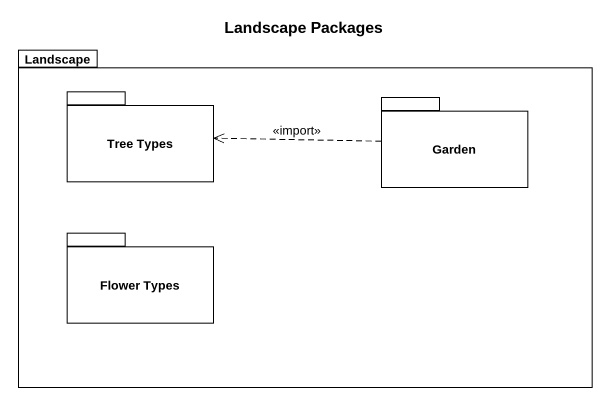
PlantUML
@startuml
title Landscape Packages
package Landscape {
  package "Tree Types" as Tree_Types {
  }
  package Garden {
  }
  package "Flower Types" as Flower_Types {
  }
}
Garden .left.> Tree_Types : <<import>>
@enduml
